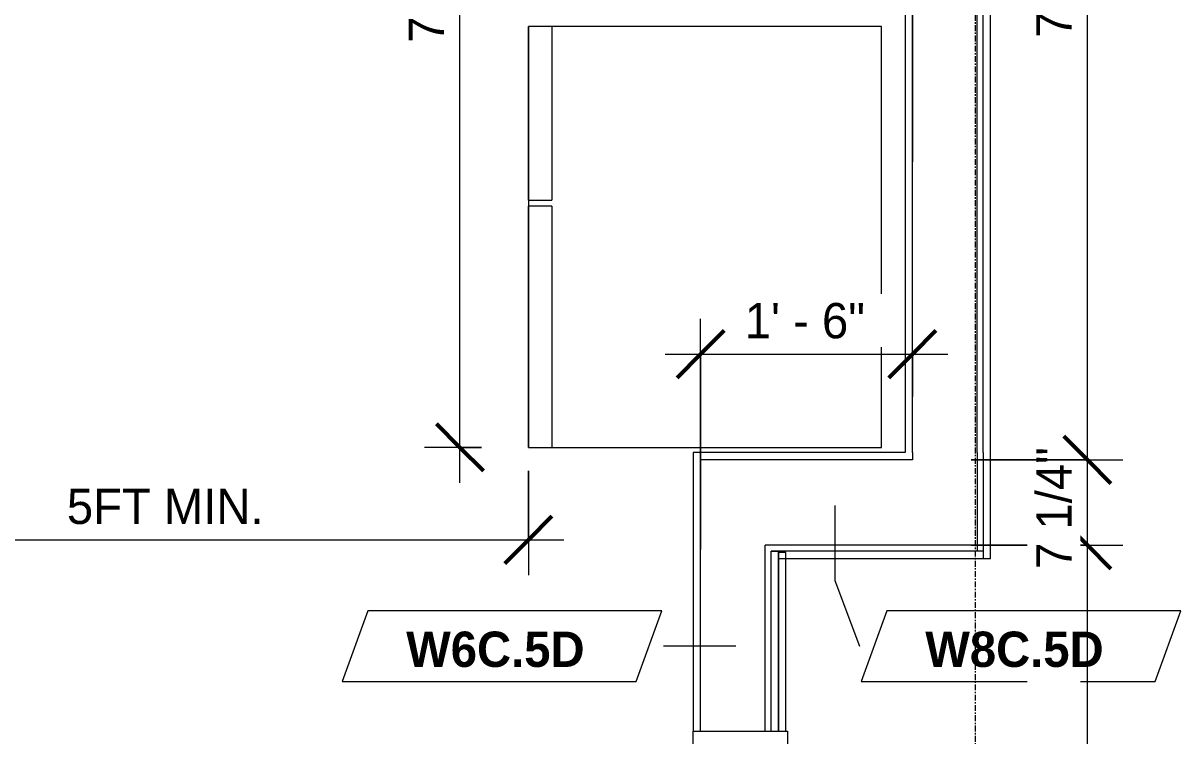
# Model space of a CAD drawing. Header units: inches. Extents: x -4058 to -1781, y 9814 to 12264.
# Drawn here: x -3562.2 to -3463.9, y 11008 to 11068.6 of the extents above; entities that cross this region are included whole.
import ezdxf

# ---------------------------------------------------------------- set-up
doc = ezdxf.new("R2010")
doc.units = ezdxf.units.IN
doc.header["$MEASUREMENT"] = 0
doc.linetypes.add('Dash 3_32_', pattern=[0.1875, 0.09375, -0.09375])
doc.linetypes.add('Grid Line 1_2_', pattern=[0.875, 0.5, -0.125, 0.125, -0.125])
for name, color, linetype, lineweight in [('0-1', 7, 'Continuous', 5), ('0-3', 8, 'Continuous', 9), ('A-ANNO-DIMS', 211, 'Continuous', 9), ('A-ANNO-DIMS-32', 211, 'Continuous', 9), ('A-DETL-1', 90, 'Dash 3_32_', 9), ('A-DOOR-1', 7, 'Continuous', 9), ('A-DOOR-FRAM-1', 7, 'Continuous', 9), ('A-WALL-1', 7, 'Continuous', 9), ('A-WALL-IDEN', 211, 'Continuous', 9), ('I-WALL-3', 7, 'Continuous', 9), ('Q-SPCQ', 91, 'Continuous', 9), ('S-GRID-1', 1, 'Grid Line 1_2_', 9)]:
    doc.layers.add(name, color=color, linetype=linetype, lineweight=lineweight)
doc.styles.add('Century Gothic', font='ufonts.com_century-gothic.ttf', dxfattribs={"height": 3})
doc.styles.add('Century Gothic_B', font='GOTHICB.TTF', dxfattribs={"height": 3})
doc.dimstyles.new('MARKETING_DIMENSION', dxfattribs={"dimscale": 12, "dimtxt": 3.132505, "dimasz": 0.333333, "dimexe": 0.25, "dimexo": 0.166667, "dimgap": 0.041667, "dimtad": 1, "dimdec": 4, "dimrnd": 0.0625, "dimzin": 3, "dimdsep": 46, "dimlunit": 4, "dimtxsty": 'Century Gothic', "dimblk1": 'OBLIQUE', "dimblk2": 'OBLIQUE', "dimsah": 1, "dimcen": 0.09, "dimdle": 0.25, "dimazin": 0, "dimtfac": 1, "dimtdec": 4, "dimtix": 1, "dimtmove": 0, "dimatfit": 3, "dimfxl": 1, "dimtvp": 1, "dimtfill": 1, "dimfrac": 2, "dimtolj": 1, "dimtzin": 0, "dimarcsym": 2})
doc.dimstyles.new('THE_DIMENSION_STRING_3', dxfattribs={"dimscale": 12, "dimtxt": 3.132505, "dimasz": 0.333333, "dimexe": 0.25, "dimexo": 0.166667, "dimgap": 0.041667, "dimtad": 1, "dimdec": 4, "dimrnd": 0.0625, "dimzin": 3, "dimdsep": 46, "dimlunit": 4, "dimtxsty": 'Century Gothic', "dimblk1": 'OBLIQUE', "dimblk2": 'OBLIQUE', "dimsah": 1, "dimcen": 0.09, "dimdle": 0.25, "dimazin": 0, "dimtfac": 1, "dimtdec": 4, "dimtix": 1, "dimtmove": 0, "dimatfit": 3, "dimfxl": 1, "dimtvp": 1, "dimtfill": 1, "dimfrac": 2, "dimtolj": 1, "dimtzin": 0, "dimarcsym": 2})
doc.dimstyles.new('THE_DIMENSION_STRING_4', dxfattribs={"dimscale": 12, "dimtxt": 3.132505, "dimasz": 0.333333, "dimexe": 0.25, "dimexo": 0.166667, "dimgap": 0.041667, "dimtad": 1, "dimdec": 4, "dimrnd": 0.0625, "dimzin": 3, "dimdsep": 46, "dimlunit": 4, "dimtxsty": 'Century Gothic', "dimblk1": 'OBLIQUE', "dimblk2": 'OBLIQUE', "dimsah": 1, "dimcen": 0.09, "dimdle": 0.25, "dimazin": 0, "dimtfac": 1, "dimtdec": 4, "dimtix": 1, "dimtmove": 0, "dimatfit": 3, "dimfxl": 1, "dimtvp": 1, "dimtfill": 1, "dimfrac": 2, "dimtolj": 1, "dimtzin": 0, "dimarcsym": 2})
doc.dimstyles.new('THE_DIMENSION_STRING_5', dxfattribs={"dimscale": 12, "dimtxt": 3.132505, "dimasz": 0.333333, "dimexe": 0.25, "dimexo": 0.166667, "dimgap": 0.041667, "dimtad": 1, "dimdec": 4, "dimrnd": 0.0625, "dimzin": 3, "dimdsep": 46, "dimlunit": 4, "dimtxsty": 'Century Gothic', "dimblk1": 'OBLIQUE', "dimblk2": 'OBLIQUE', "dimsah": 1, "dimcen": 0.09, "dimdle": 0.25, "dimazin": 0, "dimtfac": 1, "dimtdec": 4, "dimtix": 1, "dimtmove": 0, "dimatfit": 3, "dimfxl": 1, "dimtvp": 1, "dimtfill": 1, "dimfrac": 2, "dimtolj": 1, "dimtzin": 0, "dimarcsym": 2})

# ---------------------------------------------------------------- blocks, each defined once
blk = doc.blocks.new('HOLLOW METAL - UNIT DOOR-2191977-UNIT PLANS - 2ND FLOOR')
at = {"layer": 'A-DOOR-1'}
for p, q in [((16.25, -3.875), (18, -3.875)), ((16.25, -39.875), (16.25, -3.875)), ((18, -3.875), (18, -39.875)), ((18, -39.875), (16.25, -39.875))]:
    blk.add_line(p, q, dxfattribs=at)
blk.add_arc((18, -3.875), 36, 180, 270, dxfattribs=at)
at = {"layer": 'A-DOOR-FRAM-1'}
for p, q in [((-20, 4.125), (-18, 4.125)), ((-20, -3.875), (-20, 4.125)), ((-18, 4.125), (-18, 2.1875)), ((18, 4.125), (20, 4.125)), ((18, 2.1875), (18, 4.125)), ((20, 4.125), (20, -3.875)), ((-18, 2.1875), (-17.375, 2.1875)), ((-17.375, 2.1875), (-17.375, -1.9375)), ((17.375, 2.1875), (18, 2.1875)), ((17.375, -1.9375), (17.375, 2.1875)), ((-18, -1.9375), (-18, -3.875)), ((-17.375, -1.9375), (-18, -1.9375)), ((18, -1.9375), (17.375, -1.9375)), ((18, -3.875), (18, -1.9375)), ((-18, -3.875), (-20, -3.875)), ((20, -3.875), (18, -3.875))]:
    blk.add_line(p, q, dxfattribs=at)
blk = doc.blocks.new('CTR - 1st Phase - Common Walls_rvt-1-UNIT PLANS - 2ND FLOOR')
at = {"layer": 'A-WALL-1'}
for p, q in [((-3481.174, 11032.102), (-3481.174, 11362.614)), ((-3480.674, 11032.102), (-3480.674, 11362.614)), ((-3486.674, 11032.102), (-3486.674, 11122.064)), ((-3486.674, 11032.102), (-3486.674, 11031.477)), ((-3481.174, 11032.102), (-3481.174, 11031.477)), ((-3480.674, 11032.102), (-3480.674, 11023.727)), ((-3504.674, 11024.227), (-3504.674, 11031.477)), ((-3486.674, 11031.477), (-3504.674, 11031.477)), ((-3481.174, 11031.477), (-3481.174, 11024.227)), ((-3504.674, 11023.102), (-3504.674, 11024.227)), ((-3499.174, 11023.727), (-3499.174, 11024.227)), ((-3481.174, 11024.227), (-3499.174, 11024.227)), ((-3481.174, 11024.227), (-3481.174, 11023.727)), ((-3504.674, 11008.439), (-3504.674, 11023.102)), ((-3499.174, 11023.102), (-3499.174, 11023.727)), ((-3499.174, 11008.439), (-3499.174, 11023.102)), ((-3498.674, 11023.727), (-3498.049, 11023.727)), ((-3498.674, 11023.102), (-3498.674, 11023.727)), ((-3498.049, 11023.727), (-3498.674, 11023.727)), ((-3498.674, 11008.439), (-3498.674, 11023.102)), ((-3498.049, 11023.102), (-3498.049, 11023.727)), ((-3481.174, 11023.727), (-3498.049, 11023.727)), ((-3480.674, 11023.727), (-3481.174, 11023.727)), ((-3480.674, 11023.727), (-3481.174, 11023.727)), ((-3480.674, 11023.727), (-3480.674, 11023.102))]:
    blk.add_line(p, q, dxfattribs=at)
at = {"layer": 'I-WALL-3'}
for p, q in [((-3480.049, 11032.102), (-3480.049, 11362.614)), ((-3487.299, 11121.439), (-3487.299, 11032.102)), ((-3487.299, 11032.102), (-3505.299, 11032.102)), ((-3505.299, 11032.102), (-3505.299, 11031.477)), ((-3480.049, 11023.102), (-3480.049, 11032.102)), ((-3505.299, 11031.477), (-3505.299, 11023.102)), ((-3505.299, 11023.102), (-3505.299, 11008.439)), ((-3498.049, 11023.602), (-3498.049, 11008.439)), ((-3497.424, 11023.602), (-3498.049, 11023.602)), ((-3498.049, 11008.439), (-3498.049, 11023.102)), ((-3498.049, 11023.102), (-3480.674, 11023.102)), ((-3497.424, 11008.439), (-3497.424, 11023.602)), ((-3480.674, 11023.102), (-3480.049, 11023.102))]:
    blk.add_line(p, q, dxfattribs=at)
at = {"layer": '0-3', "rotation": 270.0000000000105}
blk.add_blockref('HOLLOW METAL - UNIT DOOR-2191977-UNIT PLANS - 2ND FLOOR', (-3501.424, 10988.439), dxfattribs=at)
blk = doc.blocks.new('Refrigerator_-_Side-by-Side_6047 - 36_ X 30_-345559-UNIT PLANS - 2ND FLOOR')
at = {"layer": 'Q-SPCQ'}
for p, q in [((17.875, 14.422), (-17.875, 14.422)), ((-17.875, 14.422), (-17.875, -15.578)), ((17.875, -15.578), (17.875, 14.422)), ((-17.875, -13.578), (-3.125, -13.578)), ((-17.875, -13.578), (-17.875, -15.578)), ((-3.125, -15.578), (-3.125, -13.578)), ((-2.625, -13.578), (17.875, -13.578)), ((-2.625, -13.578), (-2.625, -15.578)), ((17.875, -15.578), (17.875, -13.578)), ((-17.875, -15.578), (17.875, -15.578)), ((-3.125, -15.578), (-17.875, -15.578)), ((17.875, -15.578), (-2.625, -15.578))]:
    blk.add_line(p, q, dxfattribs=at)
blk = doc.blocks.new('Wall Tag - Arch Wall-3956453-UNIT PLANS - 2ND FLOOR')
at = {"layer": 'A-WALL-IDEN'}
for p, q in [((-0.3561, 0.0937), (-0.4244, -0.0937)), ((0.4244, 0.0937), (-0.3561, 0.0937)), ((0.3561, -0.0937), (0.4244, 0.0937)), ((-0.4244, -0.0937), (0.3561, -0.0937))]:
    blk.add_line(p, q, dxfattribs=at)
blk = doc.blocks.new('DIMBLOCK772-UNIT PLANS - 2ND FLOOR')
at = {"layer": 'A-ANNO-DIMS-32'}
for p, q in [((-3610.799, 11096.189), (-3610.799, 11104.71)), ((-3486.674, 11056.78), (-3486.674, 11104.71)), ((-3610.799, 11101.71), (-3483.674, 11101.71)), ((-3610.799, 11101.71), (-3610.799, 11096.189)), ((-3486.674, 11101.71), (-3486.674, 11056.78))]:
    blk.add_line(p, q, dxfattribs=at)
at = {"layer": 'A-ANNO-DIMS-32', "lineweight": 50}
for p, q in [((-3610.799, 11101.71), (-3608.799, 11103.71)), ((-3486.674, 11101.71), (-3484.674, 11103.71)), ((-3610.799, 11101.71), (-3612.799, 11099.71)), ((-3486.674, 11101.71), (-3488.674, 11099.71))]:
    blk.add_line(p, q, dxfattribs=at)
at = {"layer": 'A-ANNO-DIMS-32', "color": 0, "insert": (-3558.979, 11106.055), "char_height": 3, "width": 24.5827, "attachment_point": 1, "line_spacing_factor": 0.984502, "style": 'Century Gothic', "bg_fill": 3, "box_fill_scale": 1.25, "bg_fill_color": 256, "bg_fill_true_color": 13158600, "bg_fill_transparency": 0}
blk.add_mtext('10\' - 4 1/8"', dxfattribs=at)
blk = doc.blocks.new('_Oblique')
at = {"color": 0, "linetype": 'ByBlock', "lineweight": -2}
blk.add_line((-0.5, -0.5), (0.5, 0.5), dxfattribs=at)
blk = doc.blocks.new('DIMBLOCK773-UNIT PLANS - 2ND FLOOR')
at = {"layer": 'A-ANNO-DIMS-32'}
for p, q in [((-3504.674, 11023.852), (-3504.674, 11043.455)), ((-3486.674, 11036.852), (-3486.674, 11043.455)), ((-3507.674, 11040.455), (-3483.674, 11040.455)), ((-3504.674, 11040.455), (-3504.674, 11023.852)), ((-3486.674, 11040.455), (-3486.674, 11036.852))]:
    blk.add_line(p, q, dxfattribs=at)
at = {"layer": 'A-ANNO-DIMS-32', "lineweight": 50}
for p, q in [((-3504.674, 11040.455), (-3502.674, 11042.455)), ((-3486.674, 11040.455), (-3484.674, 11042.455)), ((-3504.674, 11040.455), (-3506.674, 11038.455)), ((-3486.674, 11040.455), (-3488.674, 11038.455))]:
    blk.add_line(p, q, dxfattribs=at)
at = {"layer": 'A-ANNO-DIMS-32', "color": 0, "insert": (-3500.919, 11044.801), "char_height": 3, "width": 12.58969, "attachment_point": 1, "line_spacing_factor": 0.984502, "style": 'Century Gothic', "bg_fill": 3, "box_fill_scale": 1.25, "bg_fill_color": 256, "bg_fill_true_color": 13158600, "bg_fill_transparency": 0}
blk.add_mtext('1\' - 6"', dxfattribs=at)
blk = doc.blocks.new('DIMBLOCK932-UNIT PLANS - 2ND FLOOR')
at = {"layer": 'A-ANNO-DIMS-32', "lineweight": 50}
for p, q in [((-3471.802, 11024.227), (-3473.802, 11026.227)), ((-3471.802, 11024.227), (-3469.802, 11022.227)), ((-3471.802, 10965.439), (-3473.802, 10967.439)), ((-3471.802, 10965.439), (-3469.802, 10963.439))]:
    blk.add_line(p, q, dxfattribs=at)
at = {"layer": 'A-ANNO-DIMS-32'}
for p, q in [((-3481.674, 11024.227), (-3468.802, 11024.227)), ((-3471.802, 11024.227), (-3481.674, 11024.227)), ((-3471.802, 10965.439), (-3471.802, 11024.227)), ((-3481.674, 10965.439), (-3468.802, 10965.439)), ((-3471.802, 10965.439), (-3481.674, 10965.439))]:
    blk.add_line(p, q, dxfattribs=at)
at = {"layer": 'A-ANNO-DIMS-32', "color": 0, "insert": (-3476.147, 10982.253), "char_height": 3, "width": 30.19138, "attachment_point": 1, "rotation": 90, "line_spacing_factor": 0.984502, "style": 'Century Gothic', "bg_fill": 3, "box_fill_scale": 1.25, "bg_fill_color": 256, "bg_fill_true_color": 13158600, "bg_fill_transparency": 0}
blk.add_mtext('4\' - 10 13/16"', dxfattribs=at)
blk = doc.blocks.new('DIMBLOCK933-UNIT PLANS - 2ND FLOOR')
at = {"layer": 'A-ANNO-DIMS-32', "lineweight": 50}
for p, q in [((-3471.802, 11031.477), (-3473.802, 11033.477)), ((-3471.802, 11031.477), (-3469.802, 11029.477)), ((-3471.802, 11024.227), (-3473.802, 11026.227)), ((-3471.802, 11024.227), (-3469.802, 11022.227))]:
    blk.add_line(p, q, dxfattribs=at)
at = {"layer": 'A-ANNO-DIMS-32'}
for p, q in [((-3481.674, 11031.477), (-3468.802, 11031.477)), ((-3471.802, 11031.477), (-3481.674, 11031.477)), ((-3471.802, 11024.227), (-3471.802, 11031.477)), ((-3481.674, 11024.227), (-3468.802, 11024.227)), ((-3471.802, 11024.227), (-3481.674, 11024.227))]:
    blk.add_line(p, q, dxfattribs=at)
at = {"layer": 'A-ANNO-DIMS-32', "color": 0, "insert": (-3476.147, 11022.208), "char_height": 3, "width": 13.54435, "attachment_point": 1, "rotation": 90, "line_spacing_factor": 0.984502, "style": 'Century Gothic', "bg_fill": 3, "box_fill_scale": 1.25, "bg_fill_color": 256, "bg_fill_true_color": 13158600, "bg_fill_transparency": 0}
blk.add_mtext('7 1/4"', dxfattribs=at)
blk = doc.blocks.new('DIMBLOCK934-UNIT PLANS - 2ND FLOOR')
at = {"layer": 'A-ANNO-DIMS-32', "lineweight": 50}
for p, q in [((-3471.802, 11123.689), (-3473.802, 11125.689)), ((-3471.802, 11123.689), (-3469.802, 11121.689)), ((-3471.802, 11031.477), (-3473.802, 11033.477)), ((-3471.802, 11031.477), (-3469.802, 11029.477))]:
    blk.add_line(p, q, dxfattribs=at)
at = {"layer": 'A-ANNO-DIMS-32'}
for p, q in [((-3481.674, 11123.689), (-3468.802, 11123.689)), ((-3471.802, 11123.689), (-3481.674, 11123.689)), ((-3471.802, 11031.477), (-3471.802, 11123.689)), ((-3481.674, 11031.477), (-3468.802, 11031.477)), ((-3471.802, 11031.477), (-3481.674, 11031.477))]:
    blk.add_line(p, q, dxfattribs=at)
at = {"layer": 'A-ANNO-DIMS-32', "color": 0, "insert": (-3476.147, 11067.34), "char_height": 3, "width": 24.5827, "attachment_point": 1, "rotation": 90, "line_spacing_factor": 0.984502, "style": 'Century Gothic', "bg_fill": 3, "box_fill_scale": 1.25, "bg_fill_color": 256, "bg_fill_true_color": 13158600, "bg_fill_transparency": 0}
blk.add_mtext('7\' - 8 3/16"', dxfattribs=at)
blk = doc.blocks.new('DIMBLOCK1557-UNIT PLANS - 2ND FLOOR')
at = {"layer": 'A-ANNO-DIMS-32'}
for p, q in [((-3519.299, 11030.539), (-3519.299, 11021.684)), ((-3519.299, 11024.684), (-3519.299, 11030.539)), ((-3581.424, 11025.512), (-3581.424, 11021.684)), ((-3581.424, 11024.684), (-3581.424, 11025.512)), ((-3584.424, 11024.684), (-3516.299, 11024.684))]:
    blk.add_line(p, q, dxfattribs=at)
at = {"layer": 'A-ANNO-DIMS-32', "lineweight": 50}
for p, q in [((-3581.424, 11024.684), (-3579.424, 11026.684)), ((-3519.299, 11024.684), (-3517.299, 11026.684)), ((-3581.424, 11024.684), (-3583.424, 11022.684)), ((-3519.299, 11024.684), (-3521.299, 11022.684))]:
    blk.add_line(p, q, dxfattribs=at)
at = {"layer": 'A-ANNO-DIMS-32', "color": 0, "insert": (-3558.516, 11029.029), "char_height": 3, "width": 19.5707, "attachment_point": 1, "line_spacing_factor": 0.984502, "style": 'Century Gothic', "bg_fill": 3, "box_fill_scale": 1.25, "bg_fill_color": 256, "bg_fill_true_color": 13158600, "bg_fill_transparency": 0}
blk.add_mtext('5FT MIN.', dxfattribs=at)
blk = doc.blocks.new('DIMBLOCK1558-UNIT PLANS - 2ND FLOOR')
at = {"layer": 'A-ANNO-DIMS-32'}
for p, q in [((-3525.116, 11029.539), (-3525.116, 11124.752)), ((-3513.299, 11121.752), (-3528.116, 11121.752)), ((-3525.116, 11121.752), (-3513.299, 11121.752)), ((-3523.299, 11032.539), (-3528.116, 11032.539)), ((-3525.116, 11032.539), (-3523.299, 11032.539))]:
    blk.add_line(p, q, dxfattribs=at)
at = {"layer": 'A-ANNO-DIMS-32', "lineweight": 50}
for p, q in [((-3525.116, 11121.752), (-3527.116, 11123.752)), ((-3525.116, 11121.752), (-3523.116, 11119.752)), ((-3525.116, 11032.539), (-3527.116, 11034.539)), ((-3525.116, 11032.539), (-3523.116, 11030.539))]:
    blk.add_line(p, q, dxfattribs=at)
at = {"layer": 'A-ANNO-DIMS-32', "color": 0, "insert": (-3529.461, 11066.903), "char_height": 3, "width": 24.5827, "attachment_point": 1, "rotation": 90, "line_spacing_factor": 0.984502, "style": 'Century Gothic', "bg_fill": 3, "box_fill_scale": 1.25, "bg_fill_color": 256, "bg_fill_true_color": 13158600, "bg_fill_transparency": 0}
blk.add_mtext('7\' - 5 3/16"', dxfattribs=at)

msp = doc.modelspace()

# ---------------------------------------------------------------- linework, layer by layer
at = {"layer": 'A-DETL-1'}
for p, q in [((-3486.67374, 11052.77972), (-3486.67374, 11054.77972)), ((-3486.67374, 11033.8519), (-3486.67374, 11034.8519)), ((-3504.67374, 11020.8519), (-3504.67374, 11021.8519))]:
    msp.add_line(p, q, dxfattribs=at)
at = {"layer": 'A-WALL-IDEN'}
for p, q in [((-3493.271, 11027.6019), (-3493.271, 11021.23975)), ((-3493.271, 11021.23975), (-3491.17527, 11015.64042)), ((-3501.67374, 11015.64042), (-3507.81722, 11015.64042))]:
    msp.add_line(p, q, dxfattribs=at)

# ---------------------------------------------------------------- block references
at = {"layer": '0-1'}
msp.add_blockref('CTR - 1st Phase - Common Walls_rvt-1-UNIT PLANS - 2ND FLOOR', (0, 0), dxfattribs=at)
at = {"layer": 'A-WALL-IDEN', "xscale": 31.99999999999999, "yscale": 31.99999999999999, "zscale": 31.99999999999999}
for p in [(-3521.54893, 11015.64042), (-3477.44356, 11015.64042)]:
    msp.add_blockref('Wall Tag - Arch Wall-3956453-UNIT PLANS - 2ND FLOOR', p, dxfattribs=at)
at = {"layer": 'Q-SPCQ', "rotation": 269.9999999999981}
msp.add_blockref('Refrigerator_-_Side-by-Side_6047 - 36_ X 30_-345559-UNIT PLANS - 2ND FLOOR', (-3503.72094, 11050.4144), dxfattribs=at)

# ---------------------------------------------------------------- texts
at = {"layer": 'A-WALL-IDEN', "char_height": 3, "width": 19.594, "attachment_point": 1, "style": 'Century Gothic_B'}
for s, insert in [('W6C.5D', (-3529.68453, 11016.88796)), ('W8C.5D', (-3485.57917, 11016.88796))]:
    msp.add_mtext(s, dxfattribs=dict(at, insert=insert))

# ---------------------------------------------------------------- next in the draw order: dimensions: what is measured, and where the dimension line sits
at = {"layer": 'A-ANNO-DIMS'}
for base, p1, p2, dimstyle, override, picture, middle in [((-3486.67374, 11101.70997), (-3610.79874, 11094.1894), (-3486.67374, 11054.77972), 'MARKETING_DIMENSION', {"dimpost": '<>', "dimfxl": 130.231096}, 'DIMBLOCK772-UNIT PLANS - 2ND FLOOR', (-3548.73624, 11103.95164)), ((-3486.67374, 11040.45535), (-3504.67374, 11021.8519), (-3486.67374, 11034.8519), 'THE_DIMENSION_STRING_3', {"dimpost": '<>', "dimfxl": 22.203603}, 'DIMBLOCK773-UNIT PLANS - 2ND FLOOR', (-3495.67374, 11042.5308))]:
    dim = msp.add_linear_dim(base=base, p1=p1, p2=p2, dimstyle=dimstyle, override=override, dxfattribs=at)
    dim.commit()
    dim.dimension.update_dxf_attribs({"geometry": picture, "text_midpoint": middle})
dim = msp.add_linear_dim(base=(-3519.29874, 11024.68406), p1=(-3581.42374, 11027.51248), p2=(-3519.29874, 11032.5394), text='5FT MIN.', dimstyle='THE_DIMENSION_STRING_5', override={"dimpost": '<>', "dimfxl": 62.328047}, dxfattribs=at)
dim.commit()
dim.dimension.update_dxf_attribs({"geometry": 'DIMBLOCK1557-UNIT PLANS - 2ND FLOOR', "text_midpoint": (-3550.36124, 11026.72179)})

# ---------------------------------------------------------------- next in the draw order: dimensions: what is measured, and where the dimension line sits
for base, p1, p2, dimstyle, override, picture, middle in [((-3525.11576, 11121.7519), (-3521.29874, 11032.5394), (-3511.29874, 11121.7519), 'THE_DIMENSION_STRING_5', {"dimpost": '<>', "dimfxl": 89.77121}, 'DIMBLOCK1558-UNIT PLANS - 2ND FLOOR', (-3527.35743, 11077.14565)), ((-3471.80166, 11024.2269), (-3483.67374, 10965.4394), (-3483.67374, 11024.2269), 'THE_DIMENSION_STRING_4', {"dimpost": '<>', "dimfxl": 58.7875}, 'DIMBLOCK932-UNIT PLANS - 2ND FLOOR', (-3474.04334, 10994.83315))]:
    dim = msp.add_linear_dim(base=base, p1=p1, p2=p2, angle=90, dimstyle=dimstyle, override=override, dxfattribs=at)
    dim.commit()
    dim.dimension.update_dxf_attribs({"geometry": picture, "text_midpoint": middle})

# ---------------------------------------------------------------- next in the draw order: dimensions: what is measured, and where the dimension line sits
dim = msp.add_linear_dim(base=(-3471.80166, 11031.4769), p1=(-3483.67374, 11024.2269), p2=(-3483.67374, 11031.4769), angle=90, dimstyle='THE_DIMENSION_STRING_4', override={"dimpost": '<>', "dimfxl": 7.25}, dxfattribs=at)
dim.commit()
dim.dimension.update_dxf_attribs({"geometry": 'DIMBLOCK933-UNIT PLANS - 2ND FLOOR', "text_midpoint": (-3474.04334, 11027.8519)})

# ---------------------------------------------------------------- next in the draw order: dimensions: what is measured, and where the dimension line sits
dim = msp.add_linear_dim(base=(-3471.80166, 11123.6894), p1=(-3483.67374, 11031.4769), p2=(-3483.67374, 11123.6894), angle=90, dimstyle='THE_DIMENSION_STRING_4', override={"dimpost": '<>', "dimfxl": 92.2125}, dxfattribs=at)
dim.commit()
dim.dimension.update_dxf_attribs({"geometry": 'DIMBLOCK934-UNIT PLANS - 2ND FLOOR', "text_midpoint": (-3474.04334, 11077.58315)})

# ---------------------------------------------------------------- next in the draw order: linework, layer by layer
at = {"layer": 'S-GRID-1'}
msp.add_line((-3481.32374, 9814.0266), (-3481.32374, 12247.50061), dxfattribs=at)

doc.saveas('drawing.dxf')
